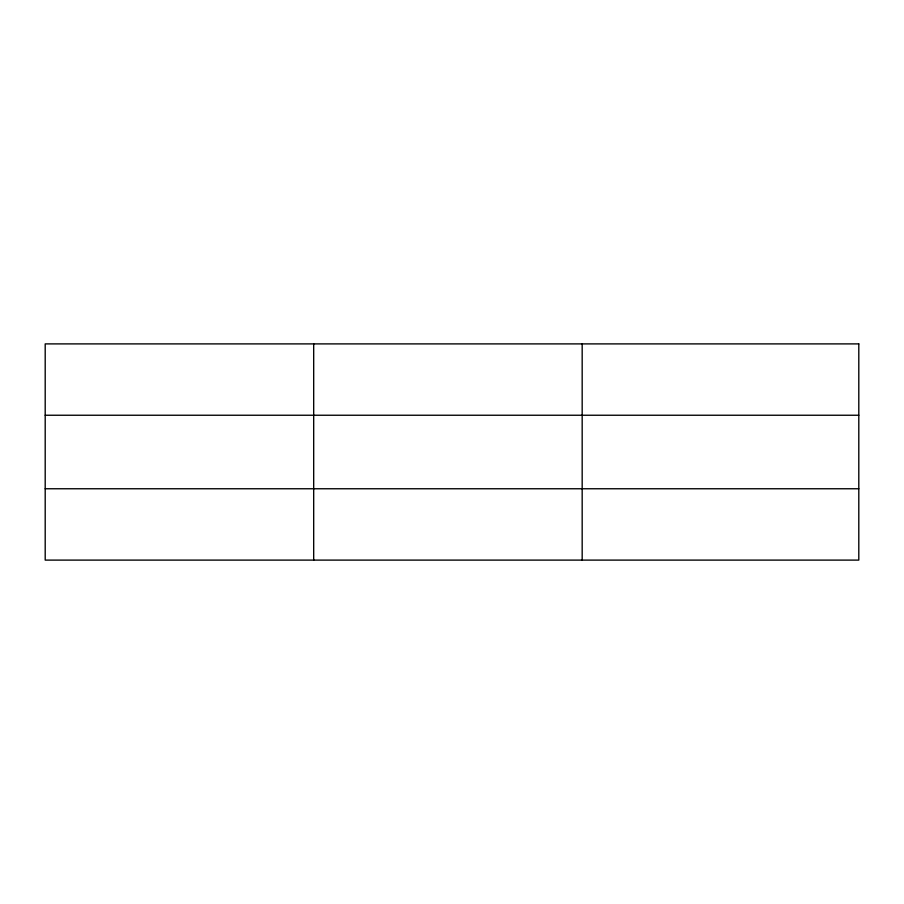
<?xml version="1.0" encoding="UTF-8"?>
<svg xmlns="http://www.w3.org/2000/svg" width="904" height="904" viewBox="0 0 904 904"><rect width="100%" height="100%" fill="white"/><g stroke="black" fill="none" stroke-linecap="round" stroke-linejoin="round"><path stroke-width="1.36" d="M313.688 560.107L313.688 343.893M582.176 560.107L582.176 343.893M45.2 415.241L858.8 415.241M45.2 488.759L858.8 488.759M858.8 343.893L858.8 560.107L45.2 560.107L45.2 343.893L858.8 343.893"/></g></svg>
